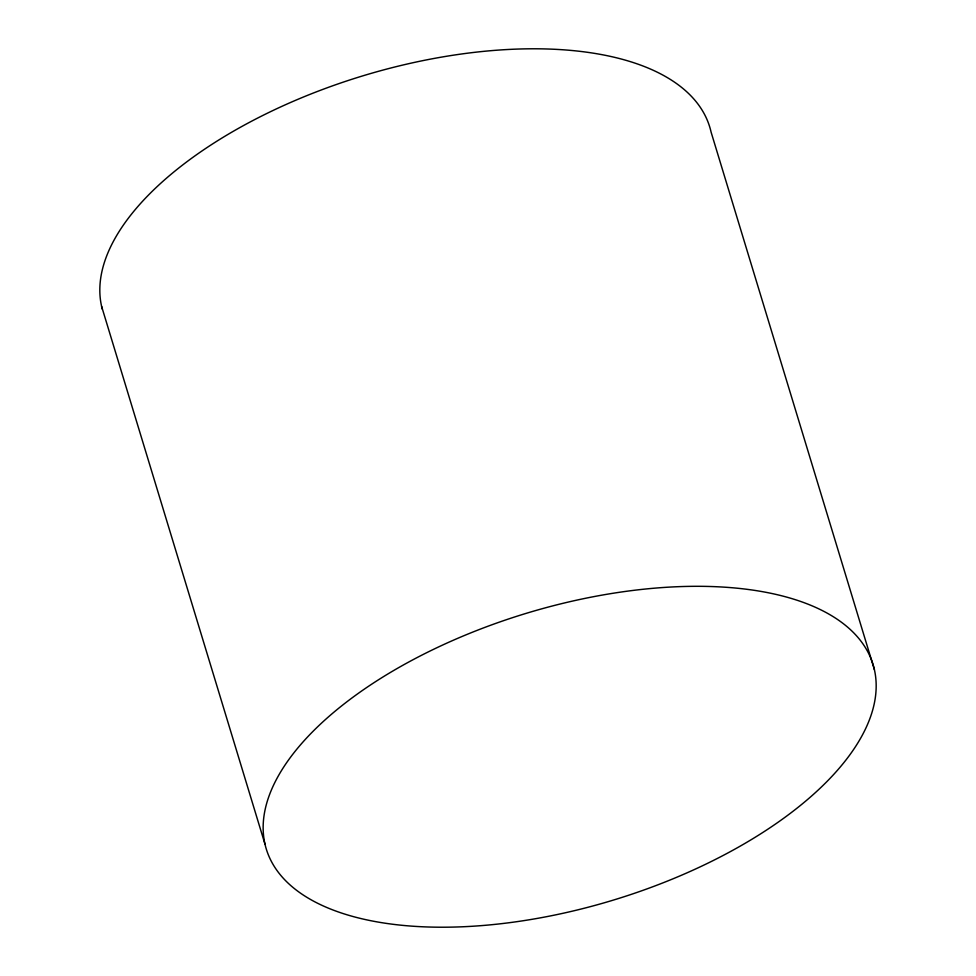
<?xml version="1.0" encoding="UTF-8"?>
<svg xmlns="http://www.w3.org/2000/svg" width="976" height="976" viewBox="0 0 976 976"><rect width="100%" height="100%" fill="white"/><g stroke="black" fill="none" stroke-linecap="round" stroke-linejoin="round"><path stroke-width="1.46" d="M874.398 669.634A317.102 149.853 -16.9 0 0 388.753 673.44A317.102 149.853 -16.9 0 0 445.812 927.2A317.102 149.853 -16.9 0 0 874.398 669.634L711.089 132.114A317.102 149.853 -16.9 0 0 370.477 73.578A317.102 149.853 -16.9 0 0 102.285 309.16M101.602 306.366L264.911 843.886"/></g></svg>
